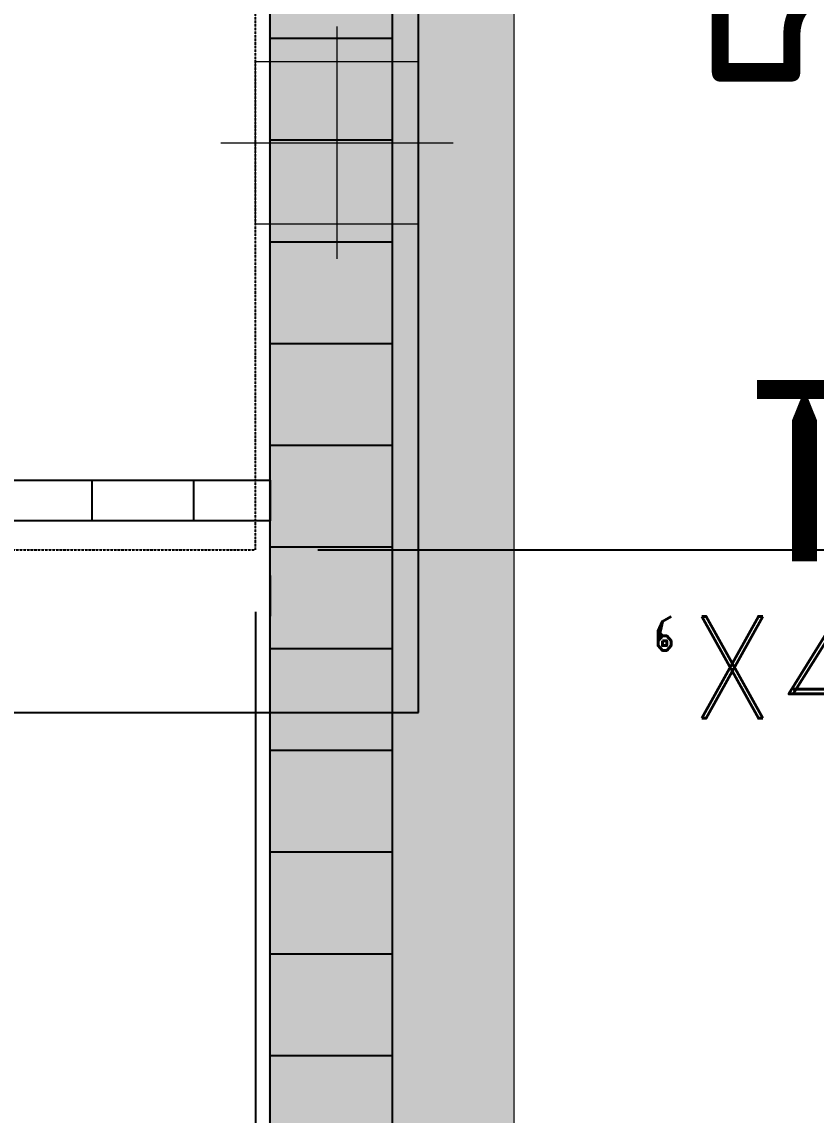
# Model space of a CAD drawing. Header units: inches. Extents: x 8618018 to 8935006, y 2431589 to 2567223.
# Drawn here: x 8651557 to 8653508, y 2475400 to 2478087 of the extents above; entities that cross this region are included whole.
import ezdxf

# ---------------------------------------------------------------- set-up
doc = ezdxf.new("R2010")
doc.units = ezdxf.units.IN
doc.header["$MEASUREMENT"] = 0
doc.linetypes.add('CENTER', pattern=[2, 1.25, -0.25, 0.25, -0.25])
doc.linetypes.add('HIDDEN', pattern=[0.375, 0.25, -0.125])
doc.layers.get('Defpoints').update_dxf_attribs({"color": 252})
for name, color, linetype in [('a Text far', 252, 'Continuous'), ('CCT', 4, 'Continuous'), ('Civil', 252, 'Continuous'), ('HIDDEN', 252, 'HIDDEN'), ('TEXT', 252, 'Continuous')]:
    doc.layers.add(name, color=color, linetype=linetype)
for name, color, linetype, lineweight in [('CL', 252, 'CENTER', 5), ('DIM', 252, 'Continuous', 13), ('ICT', 6, 'Continuous', 13), ('IP', 252, 'Continuous', 0), ('PCT', 2, 'Continuous', 15)]:
    doc.layers.add(name, color=color, linetype=linetype, lineweight=lineweight)
doc.styles.add('ISOCPEUR', font='isocpeur.ttf')
doc.styles.add('TIT', font='romand.shx')
doc.dimstyles.new('DIM', dxfattribs={"dimscale": 175, "dimtxt": 2.5, "dimasz": 2.5, "dimexe": 0.875, "dimexo": 0.875, "dimgap": 1, "dimtad": 1, "dimdec": 0, "dimzin": 9, "dimdsep": 46, "dimtxsty": 'ISOCPEUR', "dimblk": 'OBLIQUE', "dimcen": 0.09, "dimclrd": 256, "dimclre": 256, "dimclrt": 252, "dimadec": 0, "dimazin": 0, "dimtfac": 1, "dimtdec": 0, "dimtmove": 0, "dimatfit": 3, "dimfxl": 1, "dimtfill": 1, "dimtolj": 1, "dimtzin": 0, "dimarcsym": 0})
pattern_1 = [(360, (-11183997.46, -42273453.18), (9e-14, 250), [])]
pattern_2 = [(90, (53465728.87, -17352716.9), (-250, 4e-14), [])]

# ---------------------------------------------------------------- blocks, each defined once
blk = doc.blocks.new('A$C2427b0ce')
at = {"layer": 'CL'}
for p, q in [((200, -14685.5), (200, -14114.5)), ((-85.5, -14400), (485.5, -14400))]:
    blk.add_line(p, q, dxfattribs=at)
at = {"layer": 'IP', "ltscale": 0.25}
blk.add_lwpolyline([(400, -14600), (0, -14600), (0, -14200), (400, -14200)], close=True, dxfattribs=at)
blk = doc.blocks.new('_Oblique')
at = {"color": 0, "linetype": 'ByBlock', "lineweight": -2}
blk.add_line((-0.5, -0.5), (0.5, 0.5), dxfattribs=at)
blk = doc.blocks.new('*D313')
at = {"layer": 'Defpoints', "color": 0, "transparency": 16777216}
for p in [(24050, 5450), (31905, 1200), (24050, -1021.7)]:
    blk.add_point(p, dxfattribs=at)
at = {"layer": 'DIM', "lineweight": -2, "transparency": 16777216}
for p, q in [((24050, 5296.9), (24050, -1174.8)), ((31905, 1046.9), (31905, -1174.8)), ((31905, -1021.7), (24050, -1021.7))]:
    blk.add_line(p, q, dxfattribs=at)
at = {"layer": 'DIM', "lineweight": -2, "transparency": 16777216, "xscale": 437.5, "yscale": 437.5, "zscale": 437.5, "rotation": 180}
blk.add_blockref('_Oblique', (24050, -1021.7), dxfattribs=at)
at = {"layer": 'DIM', "lineweight": -2, "transparency": 16777216, "xscale": 437.5, "yscale": 437.5, "zscale": 437.5}
blk.add_blockref('_Oblique', (31905, -1021.7), dxfattribs=at)
at = {"layer": 'DIM', "color": 252, "transparency": 16777216, "insert": (27977.5, -628), "char_height": 437.5, "attachment_point": 5, "style": 'ISOCPEUR', "bg_fill": 3, "box_fill_scale": 1.1, "bg_fill_color": 256, "bg_fill_true_color": 13158600, "bg_fill_transparency": 0}
blk.add_mtext('\\A1;7855', dxfattribs=at)
blk = doc.blocks.new('*D314')
at = {"layer": 'Defpoints', "color": 0, "transparency": 16777216}
for p in [(15050, 5450), (24050, 5450), (15050, -1021.7)]:
    blk.add_point(p, dxfattribs=at)
at = {"layer": 'DIM', "lineweight": -2, "transparency": 16777216}
for p, q in [((15050, 5296.9), (15050, -1174.8)), ((24050, 5296.9), (24050, -1174.8)), ((24050, -1021.7), (15050, -1021.7))]:
    blk.add_line(p, q, dxfattribs=at)
at = {"layer": 'DIM', "lineweight": -2, "transparency": 16777216, "xscale": 437.5, "yscale": 437.5, "zscale": 437.5, "rotation": 180}
blk.add_blockref('_Oblique', (15050, -1021.7), dxfattribs=at)
at = {"layer": 'DIM', "lineweight": -2, "transparency": 16777216, "xscale": 437.5, "yscale": 437.5, "zscale": 437.5}
blk.add_blockref('_Oblique', (24050, -1021.7), dxfattribs=at)
at = {"layer": 'DIM', "color": 252, "transparency": 16777216, "insert": (19550, -628), "char_height": 437.5, "attachment_point": 5, "style": 'ISOCPEUR', "bg_fill": 3, "box_fill_scale": 1.1, "bg_fill_color": 256, "bg_fill_true_color": 13158600, "bg_fill_transparency": 0}
blk.add_mtext('\\A1;9000', dxfattribs=at)
blk = doc.blocks.new('*D316')
at = {"layer": 'Defpoints', "color": 0, "transparency": 16777216}
for p in [(24050, 5450), (25386.8, 0), (25783.1, 0)]:
    blk.add_point(p, dxfattribs=at)
at = {"layer": 'DIM', "lineweight": -2, "transparency": 16777216}
for p, q in [((24203.1, 5450), (25936.2, 5450)), ((25783.1, 5450), (25783.1, 0)), ((25539.9, 0), (25936.2, 0))]:
    blk.add_line(p, q, dxfattribs=at)
at = {"layer": 'DIM', "lineweight": -2, "transparency": 16777216, "xscale": 437.5, "yscale": 437.5, "zscale": 437.5}
for p, rotation in [((25783.1, 5450), 90), ((25783.1, 0), 270)]:
    blk.add_blockref('_Oblique', p, dxfattribs=dict(at, rotation=rotation))
at = {"layer": 'DIM', "color": 252, "transparency": 16777216, "insert": (25389.3, 2725), "char_height": 437.5, "attachment_point": 5, "rotation": 90, "style": 'ISOCPEUR', "bg_fill": 3, "box_fill_scale": 1.1, "bg_fill_color": 256, "bg_fill_true_color": 13158600, "bg_fill_transparency": 0}
blk.add_mtext('\\A1;5450', dxfattribs=at)
blk = doc.blocks.new('*D266')
at = {"layer": 'Defpoints', "color": 0, "transparency": 16777216}
for p in [(25783.1, 6000), (27105, 6000), (24050, 5450)]:
    blk.add_point(p, dxfattribs=at)
at = {"layer": 'DIM', "lineweight": -2, "transparency": 16777216}
for p, q in [((25783.1, 6000), (25783.1, 7618.7)), ((26951.9, 6000), (25629.9, 6000)), ((25783.1, 5450), (25783.1, 6000)), ((24203.1, 5450), (25936.2, 5450))]:
    blk.add_line(p, q, dxfattribs=at)
at = {"layer": 'DIM', "lineweight": -2, "transparency": 16777216, "xscale": 437.5, "yscale": 437.5, "zscale": 437.5}
for p, rotation in [((25783.1, 6000), 90), ((25783.1, 5450), 270)]:
    blk.add_blockref('_Oblique', p, dxfattribs=dict(at, rotation=rotation))
at = {"layer": 'DIM', "color": 252, "transparency": 16777216, "insert": (25389.3, 7028.1), "char_height": 437.5, "attachment_point": 5, "rotation": 90, "style": 'ISOCPEUR', "bg_fill": 3, "box_fill_scale": 1.1, "bg_fill_color": 256, "bg_fill_true_color": 13158600, "bg_fill_transparency": 0}
blk.add_mtext('\\A1;550', dxfattribs=at)
blk = doc.blocks.new('*D321')
at = {"layer": 'Defpoints', "color": 0, "transparency": 16777216}
for p in [(23050, 5824.3), (24050, 5450), (23050, 3035.5)]:
    blk.add_point(p, dxfattribs=at)
at = {"layer": 'DIM', "lineweight": -2, "transparency": 16777216}
for p, q in [((23050, 5671.2), (23050, 2882.4)), ((24050, 5296.9), (24050, 2882.4)), ((23050, 3035.5), (21212.5, 3035.5)), ((24050, 3035.5), (23050, 3035.5))]:
    blk.add_line(p, q, dxfattribs=at)
at = {"layer": 'DIM', "lineweight": -2, "transparency": 16777216, "xscale": 437.5, "yscale": 437.5, "zscale": 437.5, "rotation": 180}
blk.add_blockref('_Oblique', (23050, 3035.5), dxfattribs=at)
at = {"layer": 'DIM', "lineweight": -2, "transparency": 16777216, "xscale": 437.5, "yscale": 437.5, "zscale": 437.5}
blk.add_blockref('_Oblique', (24050, 3035.5), dxfattribs=at)
at = {"layer": 'DIM', "color": 252, "transparency": 16777216, "insert": (21912.5, 3429.2), "char_height": 437.5, "attachment_point": 5, "style": 'ISOCPEUR', "bg_fill": 3, "box_fill_scale": 1.1, "bg_fill_color": 256, "bg_fill_true_color": 13158600, "bg_fill_transparency": 0}
blk.add_mtext('\\A1;1000', dxfattribs=at)
blk = doc.blocks.new('GA CRM')
at = {"layer": 'Civil'}
for p, q in [((24450, 5050), (24450, 34450)), ((14650, 5050), (24450, 5050))]:
    blk.add_line(p, q, dxfattribs=at)
at = {"layer": 'HIDDEN', "ltscale": 2}
for p, q in [((24050, 5450), (24050, 10450)), ((15050, 5450), (24050, 5450))]:
    blk.add_line(p, q, dxfattribs=at)
blk.add_blockref('A$C2427b0ce', (24050, 20850))
at = {"layer": 'DIM'}
dim = blk.add_linear_dim(base=(24050, -1021.7), p1=(31905, 1200), p2=(24050, 5450), dimstyle='DIM', override={"dimtmove": 1, "dimarcsym": 1}, dxfattribs=at)
dim.commit()
dim.dimension.update_dxf_attribs({"geometry": '*D313', "text_midpoint": (27977.5, -628)})
dim = blk.add_linear_dim(base=(15050, -1021.7), p1=(24050, 5450), p2=(15050, 5450), dimstyle='DIM', override={"dimtmove": 1, "dimarcsym": 1}, dxfattribs=at)
dim.commit()
dim.dimension.update_dxf_attribs({"geometry": '*D314', "text_midpoint": (19550, -628)})
dim = blk.add_linear_dim(base=(25783.1, 0), p1=(24050, 5450), p2=(25386.8, 0), angle=90, dimstyle='DIM', override={"dimarcsym": 1}, dxfattribs=at)
dim.commit()
dim.dimension.update_dxf_attribs({"geometry": '*D316', "text_midpoint": (25389.3, 2725)})
dim = blk.add_linear_dim(base=(25783.1, 6000), p1=(24050, 5450), p2=(27105, 6000), angle=90, dimstyle='DIM', override={"dimarcsym": 1}, dxfattribs=at)
dim.commit()
dim.dimension.update_dxf_attribs({"geometry": '*D266', "text_midpoint": (25389.3, 7028.1)})
dim = blk.add_linear_dim(base=(23050, 3035.5), p1=(24050, 5450), p2=(23050, 5824.3), dimstyle='DIM', override={"dimarcsym": 1}, dxfattribs=at)
dim.commit()
dim.dimension.update_dxf_attribs({"geometry": '*D321', "text_midpoint": (21912.5, 3429.2)})

msp = doc.modelspace()

# ---------------------------------------------------------------- block references
at = {"color": 252}
msp.add_blockref('GA CRM', (8628081, 2471340), dxfattribs=at)

# ---------------------------------------------------------------- next in the draw order: hatches: boundary and pattern name
at = {"layer": 'CCT'}
h = msp.add_hatch(dxfattribs=at)
h.set_pattern_fill('ANSI31', color=256, scale=2000, angle=315, style=0)
h.set_pattern_definition(pattern_1)
h.paths.add_polyline_path([(8652466.1, 2491283.4), (8652166.1, 2491283.4), (8652166.5, 2472117.9), (8652466.5, 2472117.9)])
h = msp.add_hatch(dxfattribs=at)
h.set_pattern_fill('ANSI31', color=256, scale=2000, angle=45, style=0)
h.set_pattern_definition(pattern_2)
h.paths.add_polyline_path([(8652166.4, 2476861.1), (8652166.4, 2476961.1), (8648861, 2476961.1), (8648861, 2476861.1)])
at = {"layer": 'ICT'}
h = msp.add_hatch(dxfattribs=at)
h.set_pattern_fill('HEX', color=256, scale=450, angle=100, style=0)
h.paths.add_polyline_path([(8652763.2, 2491508.7), (8652163.2, 2491508.7), (8652163.2, 2472790), (8652763.2, 2472790)])
h.paths.add_polyline_path([(8652163.2, 2491508.7), (8642884.4, 2491508.7), (8642884.4, 2491208.7), (8652163.2, 2491208.7)])
h.paths.add_polyline_path([(8642484.4, 2505164), (8642184.4, 2505164), (8642184.4, 2491909), (8642484.4, 2491909)])
h.paths.add_polyline_path([(8646564, 2505314), (8638996.3, 2505314), (8638996.3, 2505164), (8646564, 2505164)])
at = {"layer": 'PCT'}
h = msp.add_hatch(dxfattribs=at)
h.set_pattern_fill('ANSI31', color=256, scale=2000, angle=315, style=0)
h.set_pattern_definition(pattern_1)
h.paths.add_polyline_path([(8652466.1, 2491283.4), (8652166.1, 2491283.4), (8652166.5, 2472117.9), (8652466.5, 2472117.9)])
h = msp.add_hatch(dxfattribs=at)
h.set_pattern_fill('ANSI31', color=256, scale=2000, angle=45, style=0)
h.set_pattern_definition(pattern_2)
h.paths.add_polyline_path([(8652166.4, 2476861.1), (8652166.4, 2476961.1), (8648861, 2476961.1), (8648861, 2476861.1)])

# ---------------------------------------------------------------- next in the draw order: linework, layer by layer
at = {"layer": 'a Text far', "color": 3}
msp.add_lwpolyline([(8653479.5, 2477183.8, 0, 205.1, 0), (8653479.5, 2476930.4, 61.5, 61.5, 0), (8653479.5, 2476761.4, 61.5, 61.5, 0)], format="xyseb", dxfattribs=at)
at = {"layer": 'a Text far', "color": 3, "const_width": 46.7}
msp.add_lwpolyline([(8653362.9, 2477183.8), (8653596.2, 2477183.8)], dxfattribs=at)
at = {"layer": 'CCT'}
for p, q in [((8648861, 2476961.1), (8652166.4, 2476961.1)), ((8652166.4, 2476961.1), (8652166.4, 2476861.1)), ((8652166.4, 2476861.1), (8648861, 2476861.1)), ((8652166.4, 2476726.5), (8652166.4, 2476626.5))]:
    msp.add_line(p, q, dxfattribs=at)
msp.add_lwpolyline([(8652465.7, 2491508.7), (8652466.5, 2472117.9), (8652166.5, 2472117.9), (8652165.7, 2491508.7)], close=True, dxfattribs=at)
at = {"layer": 'ICT'}
msp.add_line((8652166.4, 2476961.1), (8652166.4, 2476861.1), dxfattribs=at)
msp.add_lwpolyline([(8652765.7, 2489783.4), (8652765.6, 2472718), (8652165.6, 2472718), (8652165.6, 2489783.4)], close=True, dxfattribs=at)
at = {"layer": 'PCT'}
for p, q in [((8648861, 2476961.1), (8652166.4, 2476961.1)), ((8652166.4, 2476961.1), (8652166.4, 2476861.1)), ((8652166.4, 2476861.1), (8648861, 2476861.1)), ((8652166.4, 2476726.5), (8652166.4, 2476626.5))]:
    msp.add_line(p, q, dxfattribs=at)
msp.add_lwpolyline([(8652465.7, 2491508.7), (8652466.5, 2472117.9), (8652166.5, 2472117.9), (8652165.7, 2491508.7)], close=True, dxfattribs=at)

# ---------------------------------------------------------------- next in the draw order: texts
at = {"layer": 'TEXT', "color": 3, "style": 'TIT'}
msp.add_text("`X4'", height=250, dxfattribs=at).set_placement((8653076.9, 2476375.8))

doc.saveas('drawing.dxf')
